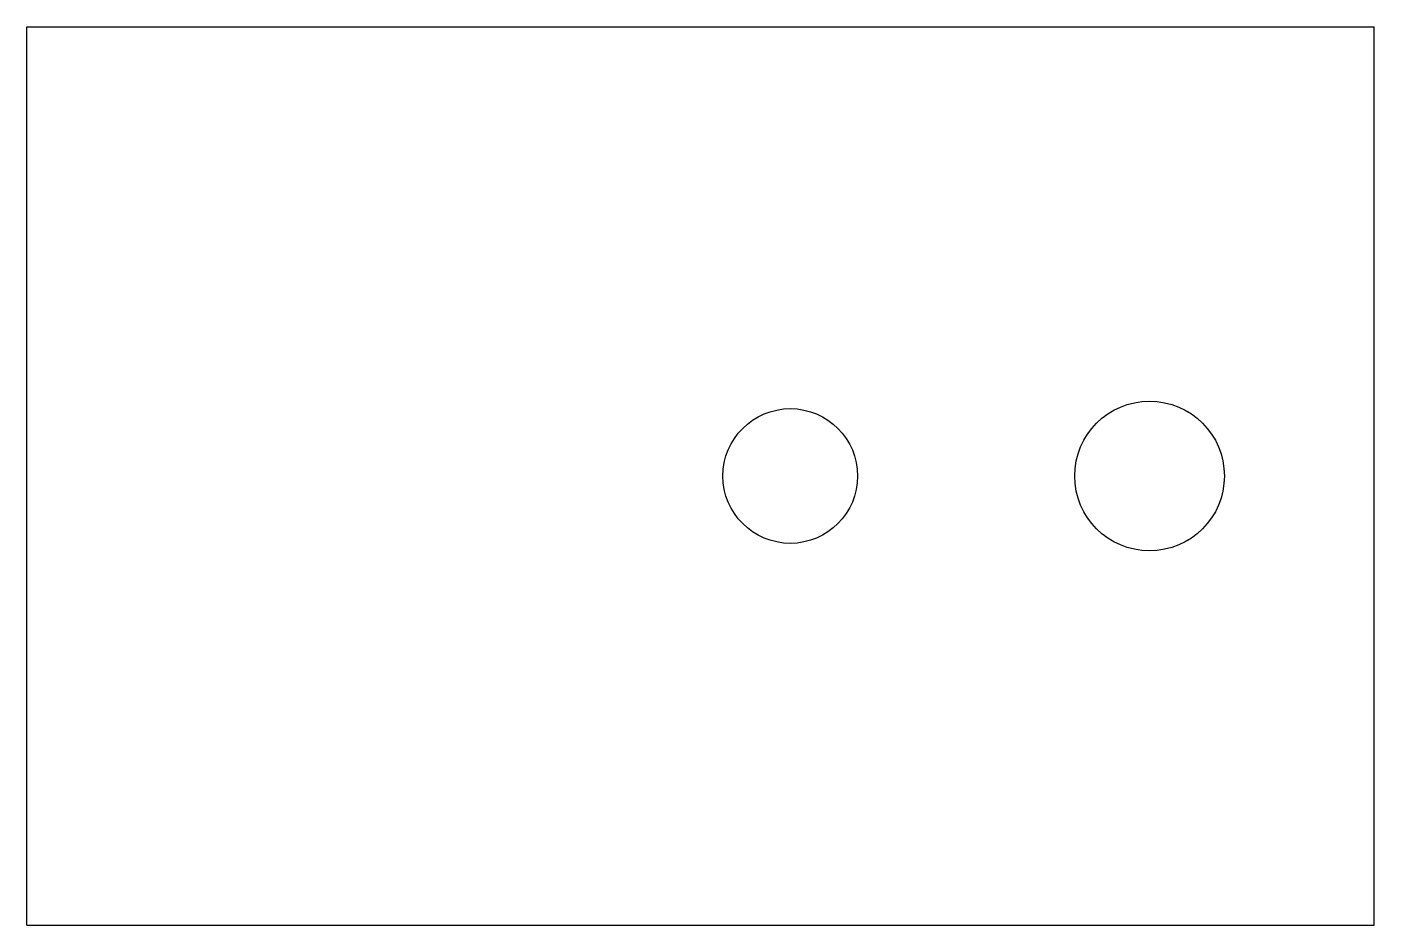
# Model space of a CAD drawing. Header units: millimetres. Extents: x -37.5 to 7.5, y -15 to 15.
import ezdxf

# ---------------------------------------------------------------- set-up
doc = ezdxf.new("R2010")
doc.units = ezdxf.units.MM

msp = doc.modelspace()

# ---------------------------------------------------------------- linework, layer by layer
for p, q in [((-37.5, -15), (-37.5, 15)), ((-37.5, 15), (7.5, 15)), ((7.5, -15), (7.5, 15)), ((-37.5, -15), (7.5, -15))]:
    msp.add_line(p, q)
for centre, radius in [((-12, 0), 2.25), ((0, 0), 2.5)]:
    msp.add_circle(centre, radius)

doc.saveas('drawing.dxf')
